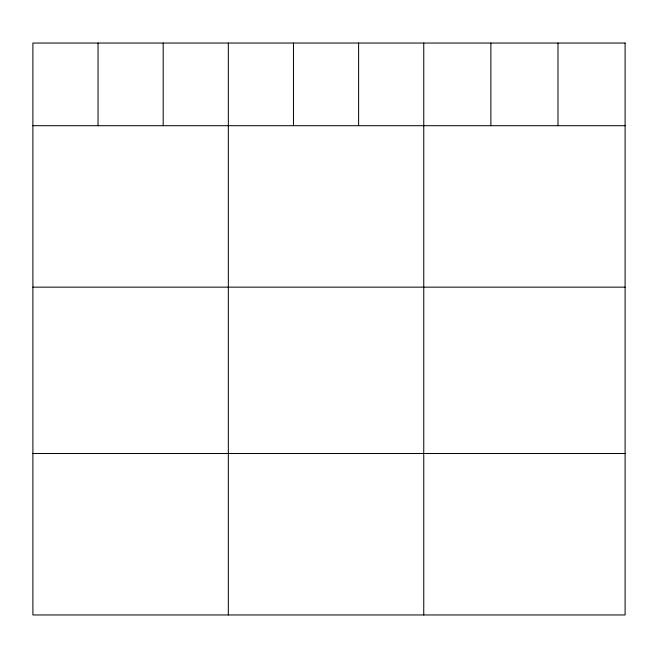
<?xml version="1.0" encoding="UTF-8"?>
<svg xmlns="http://www.w3.org/2000/svg" width="658" height="658" viewBox="0 0 658 658"><rect width="100%" height="100%" fill="white"/><g stroke="black" fill="none" stroke-linecap="round" stroke-linejoin="round"><path stroke-width="0.99" d="M32.9 125.694L625.1 125.694M32.9 287.151L625.1 287.151M32.9 453.502L625.1 453.502M557.984 43.041L557.984 125.694M490.868 43.041L490.868 125.694M423.752 43.041L423.752 614.959M358.61 43.041L358.61 125.694M293.468 43.041L293.468 125.694M228.326 43.041L228.326 614.959M163.184 43.041L163.184 125.694M98.042 43.041L98.042 125.694M625.1 43.041L32.9 43.041L32.9 614.959L625.1 614.959L625.1 43.041"/></g></svg>
